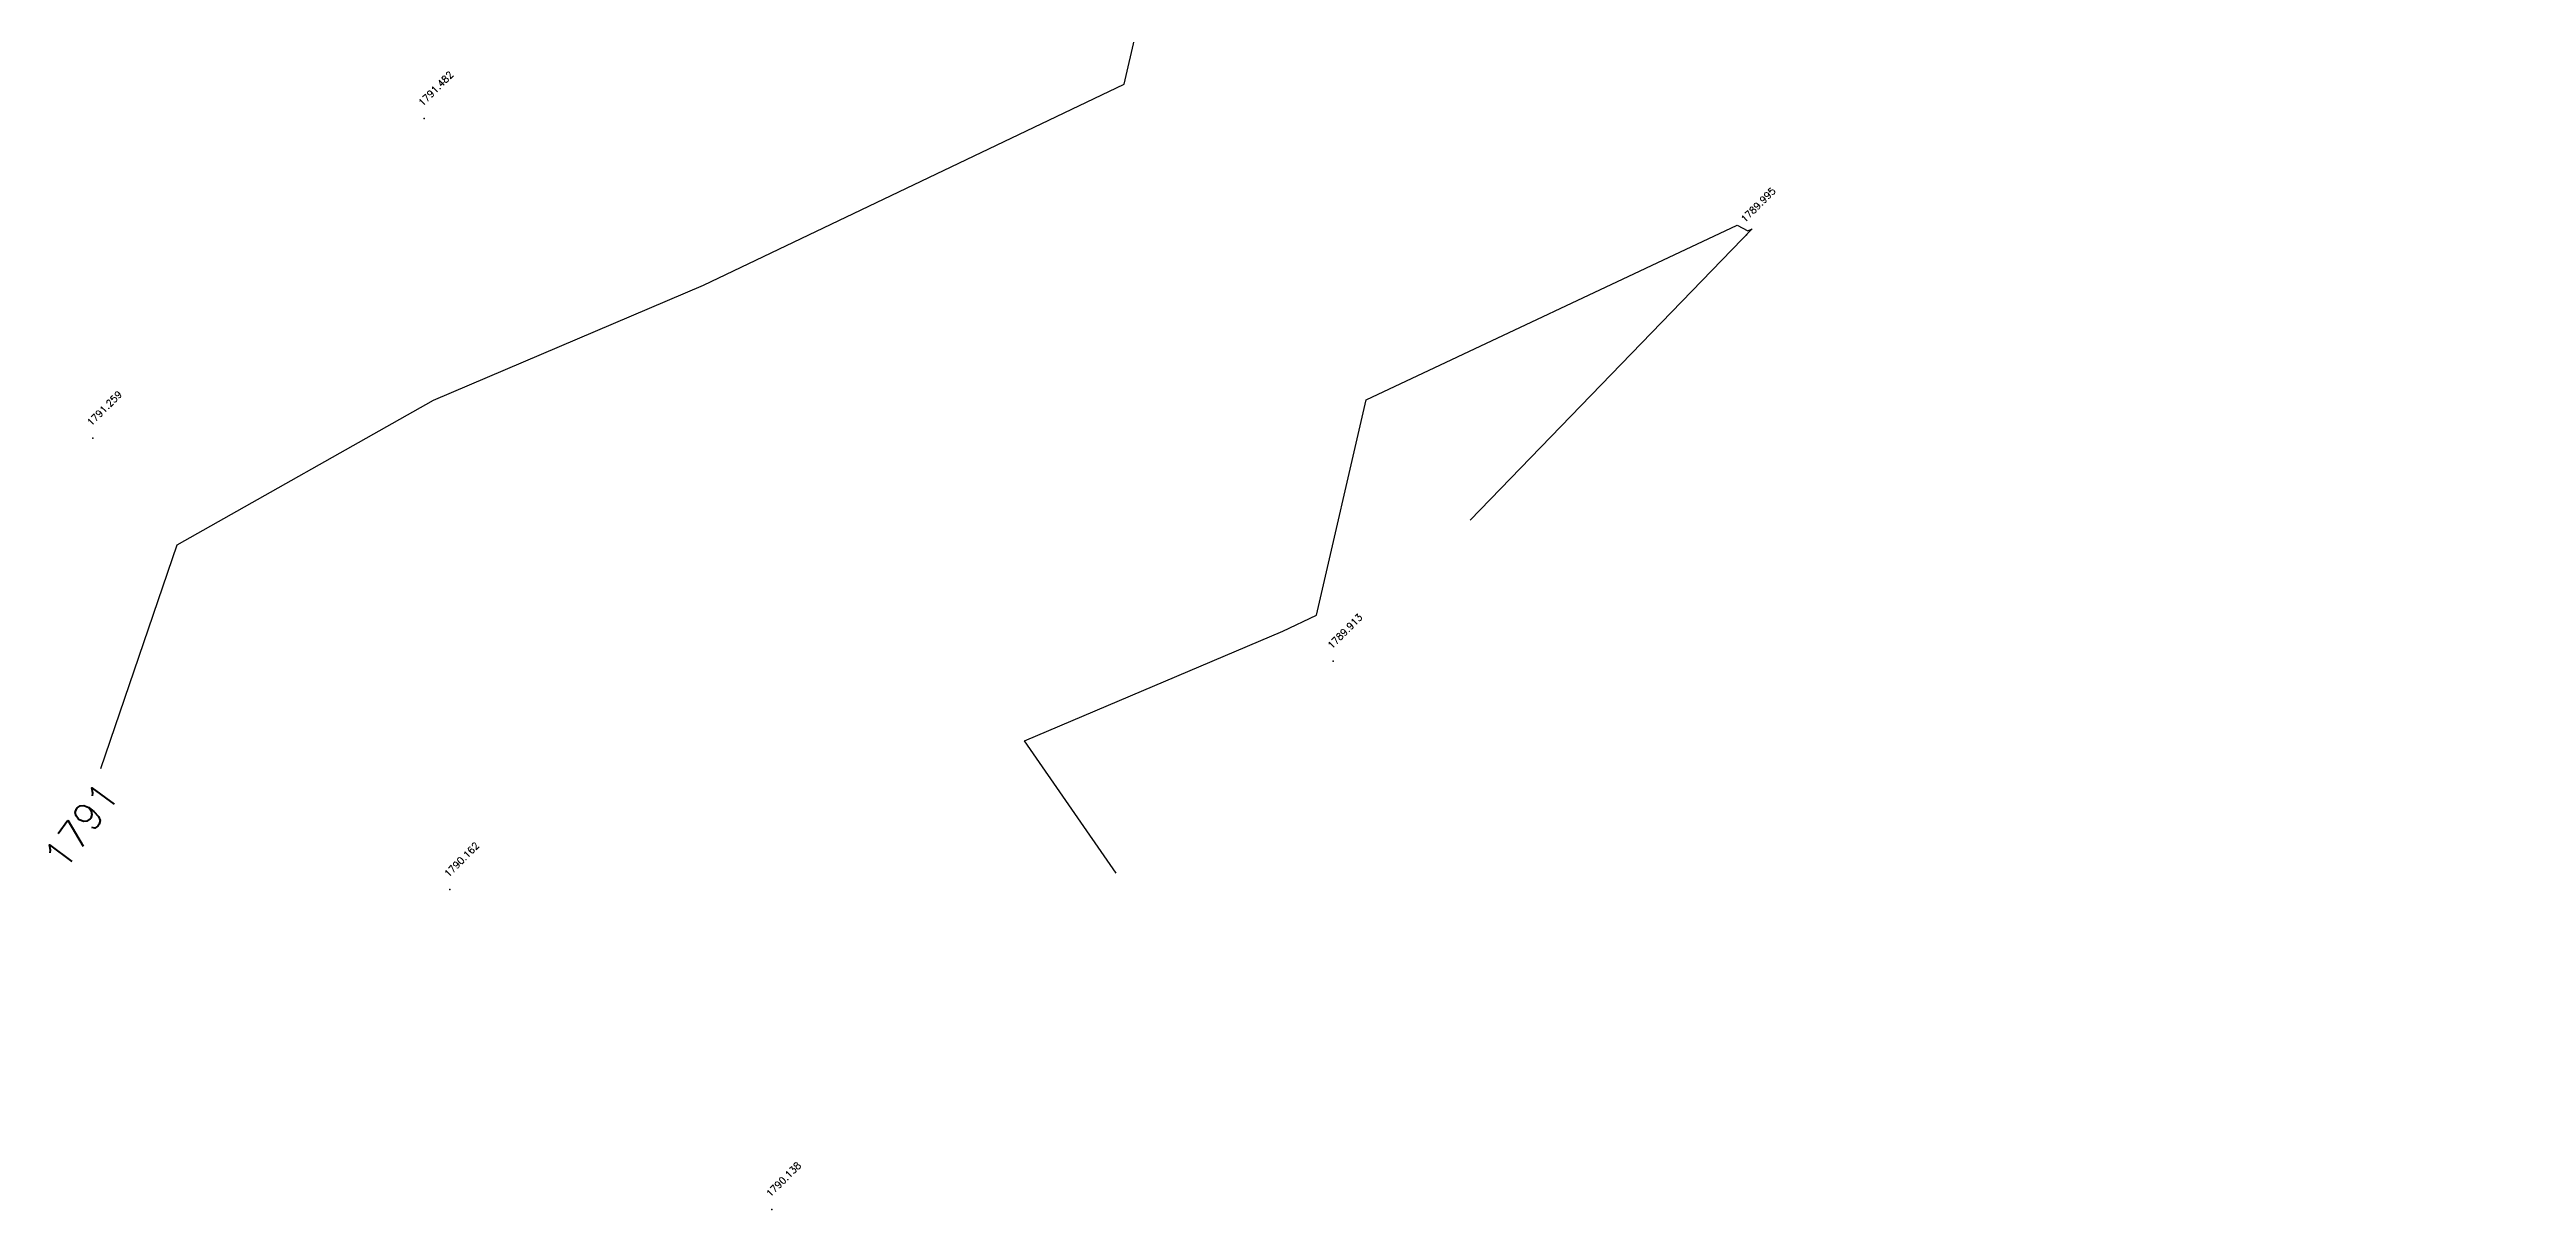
# Model space of a CAD drawing. Header units: inches. Extents: x 9956484 to 9957113, y 272553 to 273016.
# Drawn here: x 9957022.4 to 9957112, y 272604 to 272645.9 of the extents above; entities that cross this region are included whole.
import ezdxf
from ezdxf.enums import TextEntityAlignment as Align

# ---------------------------------------------------------------- set-up
doc = ezdxf.new("R2010")
doc.units = ezdxf.units.IN
doc.header["$MEASUREMENT"] = 0
doc.layers.add('Cont_Annotation', color=7, linetype='Continuous', lineweight=15)
for name, color, linetype in [('Contour', 4, 'Continuous'), ('Index_Contour', 8, 'Continuous'), ('Points', 7, 'Continuous'), ('Points-ELV', 6, 'Continuous'), ('Points-NUM', 4, 'Continuous'), ('Points-TXT', 3, 'Continuous')]:
    doc.layers.add(name, color=color, linetype=linetype)
doc.styles.add('Cont_Anno', font='')
doc.styles.add('romans', font='romans.shx')
doc.styles.get('Cont_Anno').set_extended_font_data('romans', bold=True)

# ---------------------------------------------------------------- blocks, each defined once
blk = doc.blocks.new('POINTS')
at = {"layer": 'Points'}
blk.add_line((0, 0), (0, 0), dxfattribs=at)
blk.add_point((0, 0), dxfattribs=at)
at = {"layer": 'Points-ELV', "style": 'romans'}
blk.add_attdef('ELEV', text='', height=1, rotation=45, dxfattribs=at).set_placement((0, 0), align=Align.BOTTOM_LEFT)
at = {"layer": 'Points-NUM', "style": 'romans'}
blk.add_attdef('PTNUM', text='', height=1, dxfattribs=at).set_placement((0, 0), align=Align.BOTTOM_RIGHT)
at = {"layer": 'Points-TXT', "style": 'romans'}
blk.add_attdef('DESC', text='', height=1, dxfattribs=at).set_placement((0, 0), align=Align.BOTTOM_RIGHT)

msp = doc.modelspace()

# ---------------------------------------------------------------- linework, layer by layer
at = {"layer": 'Contour', "elevation": 1791}
msp.add_lwpolyline([(9957024.223, 272619.92), (9957026.976, 272628.006), (9957036.256, 272633.242), (9957046.021, 272637.396), (9957061.255, 272644.666), (9957063.305, 272653.547), (9957072.733, 272662.005), (9957077.167, 272664.147), (9957094.886, 272667.539), (9957095.278, 272667.328), (9957096.736, 272668.049), (9957111.995, 272684.542)], dxfattribs=at)
at = {"layer": 'Index_Contour', "elevation": 1790}
msp.add_lwpolyline([(9957060.957, 272616.128), (9957057.645, 272620.91), (9957066.989, 272624.885), (9957068.208, 272625.466), (9957070.004, 272633.246), (9957083.43, 272639.573), (9957083.823, 272639.361), (9957083.975, 272639.436), (9957073.776, 272628.901)], dxfattribs=at)

# ---------------------------------------------------------------- block references
at = {"layer": 'Points', "linetype": 'Continuous'}
ref = msp.add_blockref('POINTS', (9957035.914, 272643.427, 1791.482), dxfattribs=at)
ref.add_attrib('ELEV', '1791.482', dxfattribs={"layer": 'Points-ELV', "height": 0.25, "rotation": 45, "style": 'romans'}).set_placement((9957035.914, 272643.802, 1791.482), align=Align.BOTTOM_LEFT)
ref = msp.add_blockref('POINTS', (9957083.766, 272639.221, 1789.995), dxfattribs=at)
ref.add_attrib('ELEV', '1789.995', dxfattribs={"layer": 'Points-ELV', "height": 0.25, "rotation": 45, "style": 'romans'}).set_placement((9957083.766, 272639.596, 1789.995), align=Align.BOTTOM_LEFT)
ref = msp.add_blockref('POINTS', (9957023.924, 272631.861, 1791.259), dxfattribs=at)
ref.add_attrib('ELEV', '1791.259', dxfattribs={"layer": 'Points-ELV', "height": 0.25, "rotation": 45, "style": 'romans'}).set_placement((9957023.924, 272632.236, 1791.259), align=Align.BOTTOM_LEFT)
ref = msp.add_blockref('POINTS', (9957068.813, 272623.796, 1789.913), dxfattribs=at)
ref.add_attrib('ELEV', '1789.913', dxfattribs={"layer": 'Points-ELV', "height": 0.25, "rotation": 45, "style": 'romans'}).set_placement((9957068.813, 272624.171, 1789.913), align=Align.BOTTOM_LEFT)
ref = msp.add_blockref('POINTS', (9957036.85, 272615.535, 1790.162), dxfattribs=at)
ref.add_attrib('ELEV', '1790.162', dxfattribs={"layer": 'Points-ELV', "height": 0.25, "rotation": 45, "style": 'romans'}).set_placement((9957036.85, 272615.91, 1790.162), align=Align.BOTTOM_LEFT)
ref = msp.add_blockref('POINTS', (9957048.497, 272603.964, 1790.138), dxfattribs=at)
ref.add_attrib('ELEV', '1790.138', dxfattribs={"layer": 'Points-ELV', "height": 0.25, "rotation": 45, "style": 'romans'}).set_placement((9957048.497, 272604.339, 1790.138), align=Align.BOTTOM_LEFT)

# ---------------------------------------------------------------- texts
at = {"layer": 'Cont_Annotation', "style": 'Cont_Anno'}
msp.add_text('1791', height=1, rotation=53.37458, dxfattribs=at).set_placement((9957022.883, 272616.177, 1791))

doc.saveas('drawing.dxf')
